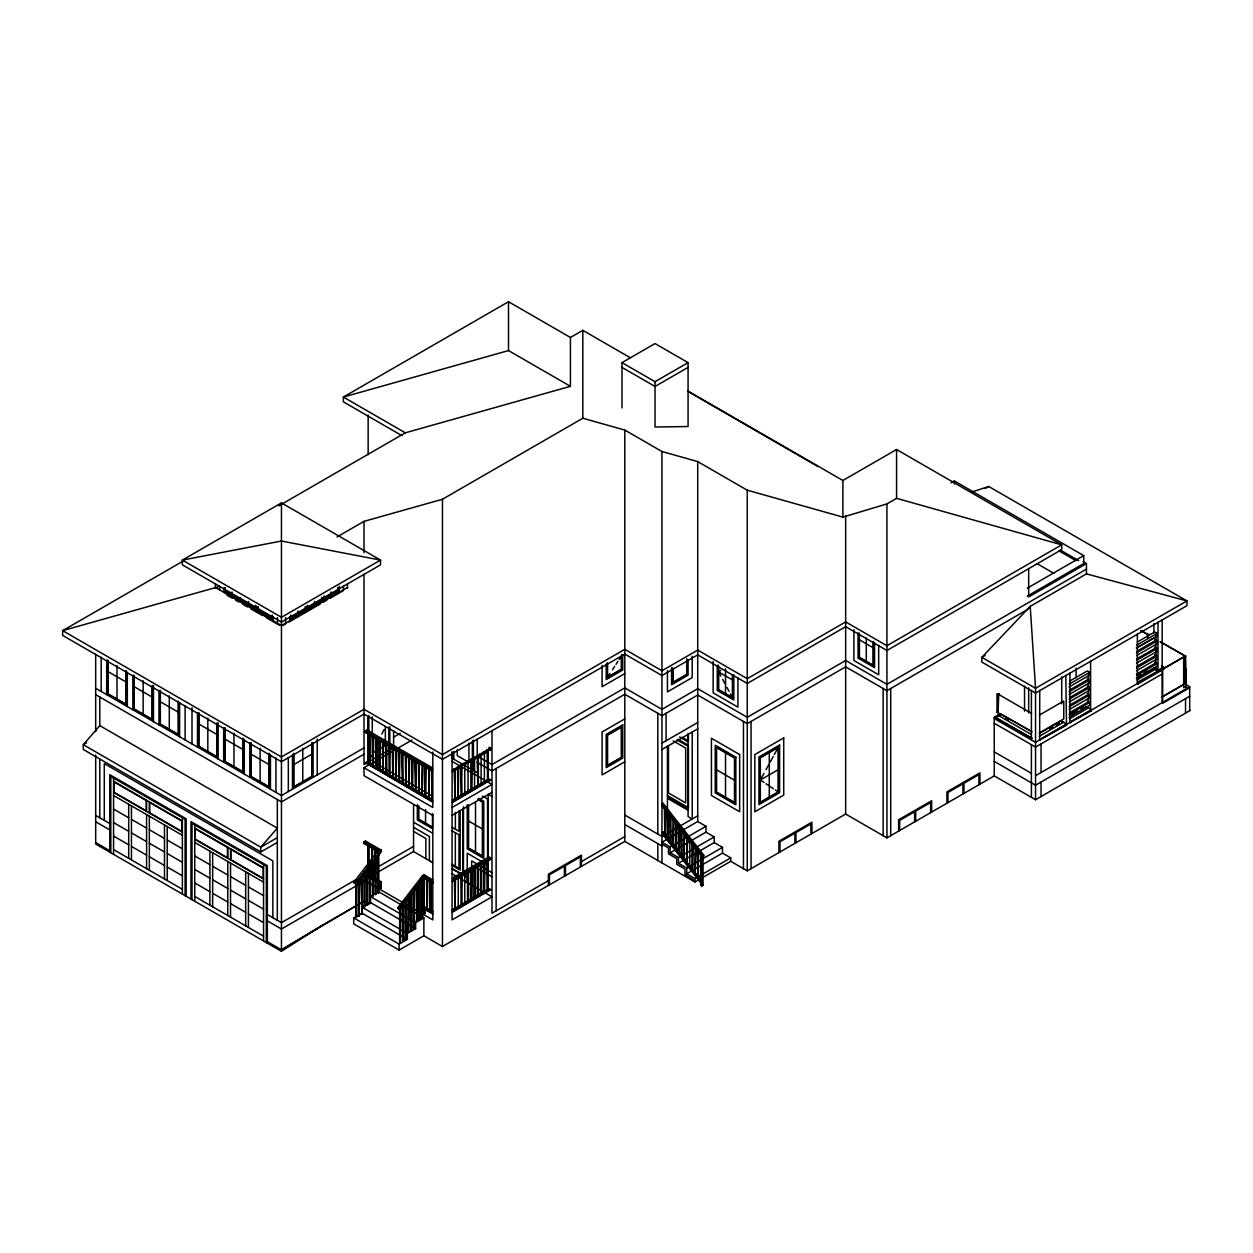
<?xml version="1.0" encoding="UTF-8"?>
<svg xmlns="http://www.w3.org/2000/svg" width="1253" height="1253" viewBox="0 0 1253 1253"><rect width="100%" height="100%" fill="white"/><g stroke="black" fill="none" stroke-linecap="round" stroke-linejoin="round"><path stroke-width="1.5" d="M425.566 823.55L425.566 809.642M455.34 866.168L455.356 832.728M459.021 810.738L459.005 831.272L452.161 827.325M460.196 810.503L460.149 870.146L452.145 865.51M462.921 873.012L462.968 808.999M463.485 806.822L463.438 875.236L467.212 877.413L467.212 882.535M467.212 877.413L467.228 853.199L482.092 861.798M475.185 887.14L475.2 867.029L491.99 876.74M666.079 740.789L666.079 713.317M1039.536 733.271L1061.009 720.867L1066.507 724.046L1066.507 725.236L1039.661 739.943L1039.739 690.325M373.175 752.52L368.836 761.746L368.836 715.588M376.151 746.208L378.986 740.21M381.852 734.133L384.044 729.497M763.985 782.436L760.336 780.008L763.985 773.352M765.975 769.718L768.622 764.925M770.062 762.294L773.226 756.53M774.291 754.572L778.223 747.43L760.336 757.752L760.336 802.249L778.223 791.927L778.223 747.43M607.58 663.479L607.58 677.168L609.976 673.534M612.388 669.854L614.675 666.377M616.022 664.309L617.948 661.365M619.186 659.501L621.347 656.212L621.347 669.227L607.58 677.168M700.646 882.629L661.944 833.292L663.448 832.196M353.691 882.394L378.422 850.27L378.422 851.852L363.981 843.504L363.981 841.922L365.531 841.029L381.351 850.16L381.351 851.758L355.805 884.117L353.691 882.394L355.805 884.117M354.427 883.318L356.745 880.311M368.366 865.212L373.018 859.166M355.069 883.193L381.351 850.16M361.772 874.735L361.772 914.424L361.256 877.351M364.012 871.837L364.529 871.164L364.529 906.874L365.046 871.461L364.012 871.837L364.529 906.874M375.023 857.538L376.057 857.162L375.54 894.564L375.023 857.538L376.057 857.162M356.275 882.864L356.275 881.893L356.275 917.603L355.758 882.566M359.548 878.619L358.515 878.98L359.031 916.021L359.548 878.619L359.031 916.021M367.286 868.564L367.286 867.593L367.286 905.292L366.769 870.193M370.042 864.006L370.042 903.695L369.525 866.622M372.783 861.406L372.783 860.435L372.783 896.146L372.266 861.109M423.843 878.071L399.832 909.537L398.454 908.754L397.734 907.814L422.465 875.69L424.015 874.798L432.849 879.904M398.454 908.754L403.106 902.708M414.727 887.61L419.379 881.579M399.832 909.537L399.112 908.613L423.843 876.489M400.647 907.517L400.13 942.929L400.13 907.219M402.886 904.603L402.886 903.632L402.886 941.332L403.403 903.93M408.917 896.788L407.883 897.164L408.4 932.201L408.917 896.788L408.4 932.201M414.414 889.63L413.897 929.021L413.897 889.332M417.171 886.059L416.137 886.435L416.654 921.472L417.171 886.059L416.654 921.472M99.801 697.028L99.801 725.644L83.293 744.705L83.293 749.466L260.812 851.962L277.32 842.423M720.898 676.134L718.658 671.953L720.898 670.371M370.215 902.411L370.215 896.459L415.62 922.662L415.62 928.63L370.215 902.411L361.945 907.172L407.366 933.391L407.366 939.358L361.945 913.139L353.691 917.901L353.691 923.868L399.112 950.072L423.874 935.772L442.45 946.501L624.793 841.421L694.961 881.971L730.75 861.312L747.258 870.851L845.65 814.043L886.936 837.865L994.255 775.905L994.255 717.342L1000.458 713.756L1031.955 731.94M95.682 755.026L95.682 844.021L281.455 951.278L322.726 925.059L364.012 901.22L368.836 903.993M322.037 925.45L281.455 949.837L267.343 941.692M281.455 949.79L364.012 901.22M379.189 770.047L379.189 739.85L380.223 739.85L379.706 769.749M378.249 880.749L378.766 881.047M630.102 357.638L582.817 330.338L570.428 337.48L508.499 301.722L343.369 397.06L343.369 401.837L401.947 435.652M281.455 502.892L182.374 560.091L182.374 564.852L281.455 622.068L380.52 564.852L380.52 560.091L281.455 502.892L281.455 951.278M184.175 560.483L62.65 630.651L62.65 635.412L281.455 761.73L364.012 714.069L442.45 759.349L624.793 654.082L661.944 675.539L697.717 654.88L747.258 683.48L845.65 626.672L886.936 650.511L1061.698 549.613L1061.698 544.836L896.568 449.498L842.893 480.494L687.521 390.779M278.699 505.914L405.299 432.818L570.428 386.316L570.428 337.48M622.005 407.945L622.005 362.634L655.037 343.573L688.069 362.634L688.069 426.537L655.037 427.007L655.037 381.695L688.069 362.634M337.057 536.926L364.012 521.358L442.45 499.274L582.817 418.236L624.793 430.061L661.944 451.503L697.717 461.59L747.258 490.189L842.893 517.113L886.936 503.91L896.568 498.334L1061.698 544.836L886.936 645.734L845.65 621.911L747.258 678.703L697.717 650.103L661.944 670.762L624.793 649.32L442.45 754.588L364.012 709.292L281.455 756.969L62.65 630.651L217.865 586.937M688.069 367.395L655.037 386.472L622.005 367.395M291.103 618.136L304.871 610.195M321.379 600.657L307.611 608.598L307.611 605.418M323.791 599.67L338.232 591.322L338.232 587.61M347.504 587.453L281.455 625.592L215.61 587.579M282.833 625.576L285.606 623.978L285.606 617.541M288.91 622.068L320.282 603.946M323.587 602.051L326.876 600.14M330.181 598.229L343.4 590.602L343.4 586.059M86.598 742.794L83.293 744.705L260.812 847.185L277.32 837.662M293.828 764.565L311.731 754.243M432.598 770L430.969 770.344L365.437 732.504L365.437 730.922L366.988 730.029L432.426 767.807M365.437 732.504L366.988 731.611L366.988 730.029M369.901 764.675L370.418 734.195L369.901 764.675L369.384 734.195L370.418 733.6M370.418 734.195L369.384 734.195M373.692 737.97L373.175 766.57L372.658 736.075L373.692 736.075M376.448 768.449L375.931 737.97L376.448 768.449L376.965 737.97M364.012 747.884L281.455 795.545L95.682 688.289M383.496 741.745L382.979 772.224L382.979 741.447M364.012 754.243L281.455 801.904L95.682 694.648M393.599 737.156L400.255 733.318M388.994 745.519L390.028 745.519L389.511 775.999L388.994 745.519L390.544 745.222M432.567 802.045L365.437 762.701L367.066 761.746L430.844 798.568M365.437 763.296L367.066 762.341L383.857 772.036M366.534 763.061L364.012 764.518L364.012 574.219M392.346 748.166L367.802 762.341L367.802 716.716M396.058 779.773L396.574 749.294L396.058 779.773L395.541 749.294L396.574 748.699M432.818 815.405L364.012 775.685L364.012 767.744L411.892 740.1M396.574 749.294L395.541 749.294M399.832 753.069L399.315 781.668L398.799 751.173L399.832 751.173M402.589 783.548L402.072 753.069L402.589 783.548L403.106 753.069M406.379 756.843L405.862 785.443L405.346 754.948L406.379 754.948M408.086 757.141L409.12 756.53L409.12 787.323L409.637 756.843M408.603 757.438L409.12 787.323M385.736 773.821L386.77 773.821L386.77 743.624L385.736 743.624L385.736 773.821L386.77 773.821M411.36 759.02L412.394 759.02M411.877 759.318L412.91 758.723L412.394 789.218L411.877 758.723M414.633 760.9L415.667 791.097L416.184 760.602M392.267 777.596L393.301 777.596L393.301 747.399L392.267 747.399L392.784 777.299M417.891 762.795L418.925 762.795M418.408 763.093L419.442 762.497L418.925 792.992L418.408 762.497M421.165 764.675L422.715 763.782M421.681 764.972L422.715 764.377L422.198 794.872L422.198 764.675M424.438 766.57L425.472 766.57L425.472 796.751L425.989 768.152M424.955 766.867L425.989 766.272M427.696 768.449L429.246 767.556M428.213 768.747L429.246 768.152L428.73 798.647L428.73 768.449M405.346 785.145L406.379 785.145M452.364 770.156L490.612 748.072L490.612 749.67L452.333 771.77M489.5 749.028L487.057 750.437L487.652 780.979L488.169 750.484L487.652 780.979M951.043 482.844L954.363 480.933L1083.72 555.612L1083.72 563.568L1027.288 596.13M454.964 799.837L454.447 769.358L454.964 799.837L455.481 769.358L453.931 769.06M458.238 797.957L457.721 767.462L458.238 797.957L458.755 767.462L457.204 767.165M461.511 796.062L460.994 765.583L461.511 796.062L462.028 765.583L460.477 765.285M464.769 763.985L464.769 794.183M468.042 762.106L468.042 792.303M474.574 758.331L474.574 788.529M481.121 754.557L481.121 784.754M484.378 752.677L484.378 782.859M487.652 750.782L490.095 749.372M624.793 673.597L602.082 686.707L602.082 665.484M424.955 766.272L424.955 796.454L425.989 796.454M428.213 798.349L429.246 798.349M431.486 770.047L432.081 799.884M431.486 800.228L432.598 800.181M363.981 843.504L365.531 842.611L365.531 841.029M985.375 488.451L988.758 486.493L1186.92 600.907L1186.92 605.669L1035.542 693.066L981.866 662.085L981.866 657.324L1030.217 606.358L1086.461 573.89L1186.92 600.907L1035.542 688.304L981.866 657.324L985.187 655.397M452.396 800.04L488.983 778.912L490.612 779.852L452.364 802.531M371.718 877.57L371.718 846.793L372.235 877.272M454.056 799.665L457.392 797.754M460.712 795.827L482.327 783.344M485.663 781.433L488.983 779.507L490.612 780.462M454.447 799.539L455.481 799.539M457.721 797.66L458.755 797.66M460.994 795.765L462.028 795.765M464.252 793.885L465.286 793.885M467.526 792.006L468.559 792.006M470.799 790.11L471.833 790.11L471.833 759.913L471.316 790.408L470.799 761.808M474.057 788.231L475.091 788.231M477.33 786.336L478.364 786.336L478.364 756.154L477.847 786.633L477.205 757.611M480.604 784.456L481.638 784.456M483.862 782.561L484.895 782.561M452.364 801.936L490.612 779.852M452.082 807.465L491.99 784.425L451.941 761.307M452.082 815.405L491.99 792.366M624.793 718.893L602.082 732.003L602.082 774.902L624.793 761.793M365.61 872.761L363.981 873.701L379.455 882.645L379.455 889.207L381.1 888.267L381.1 881.72L365.61 872.761L368.445 875.095M365.61 873.357L363.981 874.296L379.001 882.973L379.455 889.207M355.977 879.637L281.455 922.662L267.343 914.533M361.052 876.708L369.525 871.822M372.908 869.864L413.553 846.401M432.363 862.424L413.553 851.554L364.012 880.154L432.818 919.89L432.818 814.513M364.012 881.36L281.455 929.021L267.343 920.877M371.201 877.272L380.646 882.034L381.1 888.267M374.475 860.294L374.992 878.87M374.475 879.167L375.508 879.167M379.001 888.941L380.646 888.001M370.215 896.459L378.469 891.682L423.874 917.901L423.874 935.772M372.266 895.848L373.3 895.848L373.3 860.733M375.023 894.266L376.057 894.266M377.733 850.865L377.779 892.684L378.813 892.684L378.813 853.591L377.779 853.951M377.779 892.684L378.813 892.684M364.012 906.577L365.046 906.577M366.769 904.995L367.802 904.995L367.928 845.195L368.962 845.195L368.962 875.393M369.525 903.397L370.559 903.397L370.559 864.304M355.758 917.306L356.792 917.306L356.792 882.19M358.515 915.724L359.548 915.724M361.256 914.126L362.289 914.126L362.289 875.033M661.944 743.17L697.717 722.511M426.756 879.167L427.79 879.167L427.273 909.647L426.756 879.167L427.79 879.167M429.513 881.345L430.625 880.702L430.03 911.244L430.03 881.047L433.303 882.942L422.465 877.272M432.786 881.642L422.465 875.69M661.944 749.529L697.717 728.87M452.49 878.008L489.062 856.895L490.612 857.788L490.612 859.37L452.333 881.485M452.364 879.872L490.612 857.788M464.769 903.899L464.769 873.701M487.558 859.84L489.5 858.728L490.612 859.37M453.931 878.76L455.481 879.058L454.964 909.553L454.447 880.953M458.238 877.476L458.238 907.658M460.994 875.283L462.028 875.283L461.511 905.778L460.994 877.178M468.042 871.806L469.076 871.806M474.574 868.047L475.607 868.047M481.121 864.272L482.154 864.272M487.652 860.498L490.095 859.072M423.279 914.424L423.279 908.535L424.924 907.595L424.924 913.484L422.825 914.157L422.825 907.673L424.469 906.733L432.755 911.526M423.498 879.167L424.015 907.767L424.532 877.272M422.825 914.157L424.924 913.484M430.03 911.244L431.142 911.197L431.142 881M416.137 921.174L417.171 921.174M418.894 884.79L418.894 919.592L419.912 919.592L419.912 882.488L418.894 882.864M421.634 917.995L422.668 917.995L422.668 878.917L421.634 879.277L421.634 917.995L422.668 917.995M418.894 919.592L419.912 919.592M415.62 922.662L423.874 917.901M432.818 913.406L422.825 907.673M432.818 914.001L423.279 908.535M407.883 931.903L408.917 931.903M410.624 895.519L410.624 930.321L411.657 930.321L411.657 893.217M413.38 891.948L413.38 928.724L414.414 928.724M410.624 930.321L411.657 930.321M407.366 933.391L415.62 928.63M452.396 909.741L488.983 888.628L490.612 889.567L452.364 912.247M452.396 910.336L455.732 908.425M459.052 906.499L488.169 890.382L488.2 794.245L491.99 796.438M454.447 909.255L455.481 909.255M457.721 907.36L458.755 907.36M460.994 905.48L462.028 905.48M464.252 903.585L465.286 903.585M468.559 872.104L467.526 871.508L467.526 901.706L468.559 901.706L468.559 871.508M470.799 869.629L470.799 899.826L471.833 899.826L472.35 869.927M475.091 868.345L474.057 867.734L474.057 897.931L475.091 897.931L475.091 867.734M477.33 865.854L477.33 896.052L478.364 896.052L478.364 866.45M481.638 864.57L480.604 863.975L480.604 894.156L481.638 894.156L481.638 863.975M467.526 901.706L468.559 901.706M470.799 899.826L471.833 899.826M474.057 897.931L475.091 897.931M477.33 896.052L478.364 896.052M480.604 894.156L481.638 894.156M484.895 862.675L484.378 892.575L484.378 861.782L485.412 862.377M487.057 862.033L487.057 890.335L488.169 890.382M452.364 911.651L490.612 889.567M399.629 909.819L399.629 942.632L400.647 942.632M402.37 906.248L402.37 941.034L403.403 941.034M405.126 939.452L406.16 939.452L406.16 900.359L405.126 900.735L405.126 939.452L406.16 939.452M353.691 917.901L399.112 944.12L407.366 939.358M1027.288 588.19L1083.72 555.612M663.15 803.361L661.944 804.05L702.541 855.815L702.541 857.412L703.747 856.707L703.747 855.126L663.15 803.361L663.15 804.943L669.008 812.43M663.15 804.943L661.944 805.648L702.541 857.412M1086.461 573.89L1086.461 563.568L1028.666 596.929L1028.666 568.533M665.359 811.944L664.842 835.547L664.904 807.84M1086.461 569.128L886.936 684.326L845.65 660.488L747.258 717.296L697.717 688.696L661.944 709.355L624.793 687.897L491.99 764.565L476.813 755.857M667.348 811.897L667.786 839.322L668.303 812.163L667.348 811.897L667.786 839.322M548.407 880.655L491.99 913.233L491.99 730.562M581.439 861.594L624.793 836.565M670.104 815.405L670.543 842.83L671.06 815.672L670.104 815.405L670.543 842.83M673.3 846.339L673.362 818.616L673.3 846.339L673.816 822.735M676.557 826.244L676.04 849.847L676.119 822.125M676.04 849.847L676.557 822.688M700.646 879.622L663.15 831.804L661.944 832.493L700.646 881.846M697.717 815.813L661.944 836.471L624.793 815.014M760.336 780.008L778.223 769.671M681.115 829.439L681.554 856.864L682.071 829.705L681.115 829.439L681.554 856.864M705.972 826.307L697.717 821.529L661.944 842.188L670.198 846.965L705.972 826.307L705.972 832.149L670.198 852.807L670.198 846.965M683.856 859.809L684.373 832.65L684.295 860.372M687.004 863.818L687.083 836.111L687.004 863.818L687.521 840.215M687.521 836.675L686.566 836.409M689.761 867.327L689.839 839.62M692.972 847.169L692.455 870.772L692.533 843.05M679.314 829.752L678.797 853.356L678.875 852.494M695.728 850.677L695.211 874.281L695.29 846.558M695.211 874.281L695.728 847.122M678.453 857.569L714.226 836.91L714.226 842.596L678.453 863.239L678.453 857.569L670.198 852.807M697.561 850.427L698.015 877.852L698.532 850.693L697.561 850.427L698.015 877.852M702.541 855.815L703.747 855.126M686.707 868.016L722.495 847.357L722.495 853.121L686.707 873.78L686.707 868.016L678.453 863.239M997.012 694.256L999.424 694.052L997.012 694.256L997.012 712.127L998.046 712.722L998.735 694.46L1031.579 713.411M686.707 873.78L694.961 878.541L730.75 857.882L730.75 861.312M997.012 712.127L1031.579 731.282M700.646 854.985L700.646 885.245L701.852 885.934L703.058 885.245L703.058 855.83M1147.685 638.043L1147.685 634.378L1140.794 630.557M1069.858 681.005L1087.322 670.919L1089.734 672.313L1089.734 675.085L1069.091 687.004M1137.285 642.069L1154.749 631.982L1157.161 633.376L1157.161 636.164L1136.518 648.083M1069.091 684.232L1089.734 672.313M1136.518 645.295L1157.161 633.376M1136.346 647.973L1157.161 636.164M1069.482 690.152L1088.528 679.157L1088.528 674.396M1136.91 651.231L1155.955 640.236L1155.955 635.459M1069.091 691.766L1089.734 679.862L1089.734 682.634L1069.091 694.554M1136.518 652.844L1157.161 640.925L1157.161 643.713L1136.518 655.617M1039.27 715.15L1063.766 701.007L1063.766 718.877L1039.27 733.021M1069.482 697.702L1088.528 686.707L1088.528 681.945L1089.734 682.634M1136.91 658.78L1155.955 647.785L1155.955 643.008M1069.091 699.315L1089.734 687.396L1089.734 690.184L1069.091 702.103M1136.518 660.394L1157.161 648.474L1157.161 651.247L1136.518 663.166M1069.482 705.251L1088.528 694.256L1088.528 689.495L1089.734 690.184M1136.91 666.33L1155.955 655.319L1155.955 650.558M1069.091 706.864L1089.734 694.945L1089.734 697.733L1069.091 709.652M1136.518 667.943L1157.161 656.024L1157.161 658.796L1136.518 670.715M1069.482 712.8L1088.528 701.805L1088.528 697.028L1089.734 697.733M1136.91 673.879L1155.955 662.868L1155.955 658.107L1157.161 658.796M1069.091 714.414L1089.734 702.494L1089.734 705.282L1069.091 717.202M1136.518 675.492L1157.161 663.573L1157.161 666.345L1136.518 678.265M1069.905 715.729L1077.846 711.156M1081.01 709.323L1084.19 707.491M1137.473 676.73L1140.731 674.834M1144.005 672.955L1147.278 671.06M1136.346 678.171L1157.161 666.345M1049.45 728.729L1052.755 726.834M1056.06 724.923L1059.349 723.012M1039.238 736.325L1063.766 722.167M1069.482 718.862L1088.528 707.867L1091.285 709.746L1091.285 710.937L1069.952 722.464L1069.952 672.971M1136.91 679.925L1155.955 668.93L1158.023 670.339L1163.52 667.176M1040.35 740.335L1040.35 739.145L1066.507 724.046M1070.642 722.856L1070.642 721.665L1091.285 709.746M1161.468 665.75L1164.209 667.645L1137.379 682.337L1138.069 683.934L1137.379 683.527L1137.379 634.049M1081.073 716.043L1035.542 742.324L994.255 718.533L999.769 715.306L999.769 714.085M1084.237 714.21L1087.416 712.377M1143.738 679.862L1090.596 710.545L1091.285 710.937M1151.664 675.273L1184.414 656.65L1161.609 669.822M1138.069 683.934L1164.209 668.836L1164.209 667.645M1162.158 673.989L1035.542 747.101L994.255 723.263M1184.414 684.06L1161.609 697.232L1184.414 684.06L1184.273 656.572M1035.542 775.701L1162.158 702.604L1162.158 669.227M1162.674 702.306L1189.677 686.707L1189.677 710.545M1189.677 687.693L1162.674 703.293L1162.674 668.93M1189.677 696.245L1035.542 785.224L994.255 761.401M994.255 775.905L1035.542 799.743L1190.35 710.357M379.455 882.645L381.1 881.72M972.469 491.771L988.758 486.493M570.428 386.316L508.499 350.574L343.369 397.06L405.299 432.818M1183.662 656.165L1185.683 656.118L1183.662 656.165L1183.662 687.74M1085.771 706.567L1088.528 707.867M227.075 595.269L232.181 598.182M235.58 600.124L238.978 602.066M242.377 604.024L247.468 606.938M250.866 608.88L262.754 615.677M266.153 617.619L279.748 625.404M1083.078 561.61L1086.461 563.568M1060.195 549.989L1078.676 560.655M1059.02 550.897L1075.904 560.639M1037.077 563.646L1053.945 573.388M1149.189 634.143L1147.513 635.349M1140.919 630.478L1147.685 634.378M1160.325 641.677L1184.618 655.711L1160.184 641.755M1154.749 639.531L1157.161 640.925M1154.749 647.081L1157.161 648.474M1154.749 654.63L1157.161 656.024M687.96 391.484L817.833 466.461M1154.749 662.179L1157.161 663.573M1186.293 684.749L1189.677 686.707M1158.023 670.418L1153.888 668.037L1155.955 668.93L1155.955 670.418M622.005 362.634L655.037 381.695M1087.322 678.468L1089.734 679.862M1087.322 686.017L1089.734 687.396M1087.322 693.567L1089.734 694.945M1087.322 701.1L1089.734 702.494M1066.507 725.236L1065.817 675.351M1005.532 717.875L1008.9 719.833M997.701 715.056L1031.485 734.556M994.96 716.935L1032.112 738.393L994.255 717.342M859.417 639.829L873.169 647.77M994.255 751.863L1031.407 773.32M718.658 671.953L732.425 679.909M732.425 674.6L732.425 697.608L718.658 689.667L718.658 666.643M681.945 737.187L688.43 740.93L688.43 735.213M679.549 736.999L687.803 741.76M677.904 739.223L687.803 744.94M677.074 739.943L688.43 746.49L688.43 807.668L667.348 795.498M673.174 740.852L685.673 748.088L685.673 802.907L668.476 792.977L668.476 745.707M716.591 769.843L734.493 780.18M667.99 797.065L687.803 808.498M667.99 798.647L687.803 810.096M705.972 832.149L714.226 836.91M714.226 842.596L722.495 847.357M722.495 853.121L730.75 857.882M238.9 599.091L225.133 591.134L225.133 587.955M241.641 600.673L255.408 608.613L255.408 605.434M271.917 618.152L258.165 610.211L258.165 607.032M239.245 599.686L224.788 591.338L224.788 587.626M241.296 600.876L255.753 609.209L255.753 605.512M661.944 844.193L668.46 847.968L668.46 853.81L676.714 858.571L676.714 864.241L684.968 869.018L684.968 874.782L693.222 879.543L693.222 880.969M624.793 824.552L661.944 845.994M490.612 748.072L489.062 747.18L489.062 748.777L490.612 749.67M486.618 750.187L488.169 751.08M483.862 751.784L485.412 752.677M483.345 752.082L484.895 752.975M480.604 753.664L482.154 754.557M480.087 753.961L481.638 754.854M701.852 884.336L703.058 885.025L700.646 885.025M701.852 884.555L703.058 885.245M477.33 755.543L478.881 756.452M474.057 757.438L475.607 758.331M473.54 757.736L475.091 758.629M477.205 762.388L491.99 770.924L624.793 694.256L661.944 715.698L697.717 695.055L747.258 723.654L845.65 666.847L886.936 690.685L1027.35 609.616L1030.217 606.358L1035.542 688.304L1035.542 799.743M470.799 759.318L472.35 760.211M470.282 759.616L471.833 760.524M467.526 761.213L469.076 762.106M467.009 761.511L468.559 762.404M464.252 763.093L465.803 763.985M463.735 763.39L465.286 764.283M477.205 772.709L451.738 758.018L451.738 752.239M460.994 764.988L462.028 765.583M457.721 766.867L458.755 767.462M454.447 768.762L455.481 769.358M365.437 730.922L432.567 769.671M422.715 764.377L422.198 794.872M429.246 768.152L428.73 798.647M382.463 741.745L382.979 772.224M373.645 762.184L432.379 796.094M388.884 774.949L403.983 783.658M407.35 785.6L424.125 795.295M468.591 821.028L482.389 829M365.437 762.701L432.567 801.45M364.012 767.744L432.818 807.465L432.818 751.957M487.057 860.138L488.169 860.795M483.752 862.753L487.542 864.946M491.99 872.652L471.676 860.921L471.661 885.104L464.127 880.781M478.881 866.152L477.847 865.557L477.847 896.349M464.252 872.808L465.803 873.701M464.252 873.404L465.286 873.999M490.612 890.163L488.983 888.628M462.921 874.939L465.818 876.614M108.056 671.608L125.958 681.945M134.212 686.707L152.099 697.028M160.008 701.602L178.239 712.127M198.882 724.046L216.769 734.368M225.023 739.145L242.925 749.466M250.835 754.04L269.066 764.565M457.721 876.583L458.755 877.178M484.895 892.277L483.862 892.277L483.862 862.08M452.176 873.858L491.99 896.85L452.082 919.89L452.082 751.957M363.981 841.922L379.8 851.069M378.829 851.617L380.207 852.416M424.924 907.595L431.251 911.244M99.801 725.644L277.32 828.123L260.812 847.185L260.812 851.962M397.734 907.814L399.112 908.613M113.569 781.245L182.374 820.981M194.748 828.123L263.553 867.843M113.569 792.366L182.374 832.102M194.748 839.244L263.553 878.98M113.569 795.545L182.374 835.281M194.748 842.423L263.553 882.143M113.569 809.062L128.699 817.802M131.455 819.384L146.585 828.123M149.342 829.721L164.488 838.461M167.229 840.043L182.374 848.782M194.748 855.94L209.893 864.664M212.65 866.262L227.78 875.001M230.536 876.583L245.666 885.323M248.423 886.92L263.553 895.66M113.569 822.563L128.699 831.303M131.455 832.885L146.585 841.624M149.342 843.222L164.488 851.962M167.229 853.544L182.374 862.283M194.748 869.441L209.893 878.181M212.65 879.763L227.78 888.502M230.536 890.1L245.666 898.84M248.423 900.421L263.553 909.161M95.682 815.421L109.778 823.55M95.682 821.764L109.778 829.909M113.569 836.064L128.699 844.804M131.455 846.401L146.585 855.141M149.342 856.723L164.488 865.463M167.229 867.06L182.374 875.8M194.748 882.942L209.893 891.682M212.65 893.279L227.78 902.019M230.536 903.601L245.666 912.341M248.423 913.923L263.553 922.662M113.569 849.581L182.374 889.301M194.748 896.459L263.553 936.179M95.682 842.58L109.778 850.724M482.499 796.094L487.542 799.007L487.652 890.679M478.818 798.333L483.783 801.2L483.752 858.383L467.228 848.829L467.228 804.974M477.926 799.007L482.765 801.795L482.718 856.598L468.262 848.234L468.262 804.755M478.27 799.602L482.421 801.998L482.374 856.003L468.591 848.03L468.591 805.585M452.161 830.88L459.005 834.843L458.99 868.282L452.145 864.319M432.818 827.747L418.377 819.384L418.377 806.165M432.207 828.578L417.343 819.979L417.343 804.724M413.553 822.172L432.16 832.932M413.553 827.309L429.403 836.471L429.403 860.701L432.567 862.534M413.553 831.381L425.863 838.508L425.863 858.665M765.975 783.767L768.622 785.521M770.25 786.602L773.336 788.67M775.247 789.938L778.223 791.927M1040.35 739.145L1039.661 738.675L1039.661 739.943M680.739 827.387L687.772 836.346M694.804 845.321L697.154 848.312M699.503 851.304L701.852 854.295M664.403 808.138L664.842 835.547M692.016 843.347L692.455 870.772M664.309 834.091L699.503 878.948M722.652 679.392L724.861 683.511M727.022 687.537L729.027 691.28M730.499 694.037L732.425 697.608M1186.058 668.507L1186.121 687.646L1185.62 655.946M1186.058 686.487L1183.725 686.926M1185.542 698.626L1185.542 713.145M1162.158 619.734L1162.158 667.959M1158.023 622.13L1158.023 671.608M1153.888 623.602L1153.888 633.251M1090.596 661.051L1090.596 709.276M1076.139 668.115L1076.139 677.763M1061.698 676.824L1061.698 703.826M1061.698 721.195L1061.698 722.464M1041.055 743.906L1041.055 772.506M1041.055 782.044L1041.055 796.563M1031.407 690.466L1031.407 739.99M1031.407 744.705L1031.407 797.362M1028.666 687.803L1028.666 712.926M1024.547 686.205L1024.547 711.25M1000.458 713.756L1000.458 714.962M998.046 694.851L998.046 712.722M995.649 716.465L995.649 717.687M979.94 784.174L979.94 772.835L946.923 791.896L946.923 803.236M978.922 784.77L978.922 774.62L963.949 783.266L963.949 793.4M962.915 793.995L962.915 783.861L947.957 792.491L947.957 802.64M954.363 480.933L954.363 484.112M931.652 812.054L931.652 800.714L898.636 819.791L898.636 831.115M930.619 812.649L930.619 802.5L915.661 811.145L915.661 821.295M914.627 821.89L914.627 811.74L899.654 820.386L899.654 830.52M896.568 449.498L896.568 498.334M890.711 688.492L890.711 835.688M886.936 503.91L886.936 837.865M883.146 688.492L883.146 835.688M878.682 645.514L878.682 674.787L853.904 660.488L853.904 629.695M874.547 642.852L874.547 667.645L858.054 658.107L858.039 632.953M873.513 641.395L873.513 665.844L859.072 657.512L859.072 633.047M873.169 641.943L873.169 665.249L859.417 657.308L859.417 634.002M866.293 637.981L866.293 661.286M845.65 515.531L845.65 814.043M842.893 480.494L842.893 517.113M811.928 833.496L811.928 822.172L778.912 841.233L778.912 852.573M810.895 834.106L810.895 823.957L795.937 832.587L795.937 842.736M794.903 843.332L794.903 833.198L779.946 841.828L779.946 851.977M769.279 752.599L769.279 797.08M751.048 721.462L751.048 868.658M747.258 490.189L747.258 870.851M743.468 721.462L743.468 868.658M737.923 677.763L737.923 707.146L713.161 692.846L713.161 661.49M733.804 674.913L733.804 699.988L717.249 690.434L717.28 665.421M732.77 675.336L732.77 698.203L718.314 689.855L718.314 665.092M725.534 668.851L725.534 693.629M725.534 752.771L725.534 797.253M701.852 856.519L701.852 885.934M697.717 461.59L697.717 821.529M694.961 878.541L694.961 881.971M692.22 656.353L692.22 677.575L667.442 691.875L667.442 670.653M692.22 732.05L692.22 818.992L688.085 816.611L688.085 733.538M688.085 659.924L688.085 675.179L671.577 684.718L671.577 667.551M687.051 659.611L687.051 674.584L672.61 682.932L672.61 667.943M686.707 658.749L686.707 674.396L672.955 682.337L672.955 668.648M678.797 826.494L678.797 853.356M678.359 825.931L678.359 852.792M667.442 746.349L667.442 833.292M663.15 831.804L663.15 832.587M661.944 451.503L661.944 862.894M657.809 713.317L657.809 834.091M657.809 843.614L657.809 860.513M624.793 430.061L624.793 841.421M622.725 654.771L622.725 670.026L606.201 679.549L606.201 664.294M621.692 654.442L621.692 669.431L607.235 677.763L607.235 662.79M582.817 330.338L582.817 418.236M581.439 866.403L581.439 855.141L548.407 874.202L548.407 885.448M580.405 866.998L580.405 856.927L565.448 865.572L565.448 875.628M564.414 876.223L564.414 866.168L549.441 874.798L549.441 884.853M508.499 301.722L508.499 350.574M496.125 768.543L496.125 910.853M481.121 863.677L481.121 894.454M477.205 739.019L477.205 756.029M475.514 801.857L475.514 852.024M474.574 867.436L474.574 898.229M473.415 740.1L473.415 770.517M472.381 741.071L472.381 769.922M471.316 869.331L471.316 900.124M468.935 743.107L468.935 762.388L457.251 755.622L457.251 749.842M468.042 871.211L468.042 902.003M461.511 875.581L461.511 905.778M455.387 812.367L455.387 829.173M454.964 879.355L454.964 909.553M453.805 751.502L453.805 759.208M452.772 752.896L452.772 758.613M442.45 499.274L442.45 946.501M432.473 813.636L432.473 827.152L418.721 819.196L418.721 805.679M432.003 770.344L432.003 800.526M430.546 881.345L430.546 911.542M427.273 878.87L427.273 909.647M424.469 908.801L424.469 913.218M424.015 874.798L424.015 907.767M422.151 878.604L422.151 918.292M419.41 882.19L419.41 919.89M418.925 762.2L418.925 792.992M415.667 760.305L415.667 791.097M413.553 804.708L413.553 851.554M412.394 758.425L412.394 789.218M411.141 893.875L411.141 930.619M405.862 755.246L405.862 785.443M405.643 900.061L405.643 939.75M399.315 751.471L399.315 781.668M399.112 944.12L399.112 950.072M393.599 730.797L393.599 745.723M392.784 747.101L392.784 777.894M389.824 726.818L389.824 749.623M389.511 745.817L389.511 775.999M388.79 727.147L388.79 750.218M386.253 743.327L386.253 774.119M385.344 726.74L385.344 745.504L372.266 753.053L372.266 716.857M379.706 739.552L379.706 770.344M379.455 739.709L379.455 769.89M378.249 853.042L378.296 892.982M377.999 854.483L377.999 880.906M376.699 738.111L376.699 768.308M375.54 894.564L375.508 848.97L374.475 848.97L374.475 856.519M375.242 849.127L375.242 856.676M374.992 848.673L374.992 856.817M374.992 859.997L374.992 879.465M373.175 736.372L373.175 766.57M372.235 847.091L372.235 858.415M368.445 844.898L368.445 875.69M368.147 415.056L368.147 454.714M364.012 521.358L364.012 552.683M347.504 583.694L347.504 588.237M339.265 586.2L339.265 591.917L289.725 620.517L289.725 616.711M337.887 587.955L337.887 591.118L324.135 599.075L324.135 595.895M331.011 591.917L331.011 595.097M322.757 597.634L322.757 601.456M321.723 597.148L321.723 600.86L307.267 609.193L307.267 605.497M317.228 739.004L317.228 774.887M314.503 601.456L314.503 604.635M313.093 742.951L313.093 777.283M312.06 742.716L312.06 776.688L293.484 787.401L293.484 753.445M311.731 743.107L311.731 776.484L293.828 786.806L293.828 753.445M306.249 607.172L306.249 610.994M305.215 606.687L305.215 610.399L290.759 618.731L290.759 615.019M302.772 748.276L302.772 781.653M297.979 610.994L297.979 614.158M292.466 754.87L292.466 789.202M288.331 757.579L288.331 791.583M277.43 617.619L277.43 623.258M277.32 799.524L277.32 920.282M275.942 758.049L275.942 792.366M273.295 616.727L273.295 620.533L223.754 591.933L223.754 588.111M272.856 917.697L272.856 860.905L104.281 763.578L104.281 820.386M272.261 615.035L272.261 618.747L257.82 610.399L257.82 606.703M270.444 754.87L270.444 789.202M269.411 753.445L269.411 787.401L250.835 776.688L250.835 742.716M269.066 753.445L269.066 786.806L251.18 776.484L251.18 743.107M267.343 943.133L267.343 865.666L190.973 821.576L190.973 899.027M266.309 942.538L266.309 866.262L192.007 823.362L192.007 899.623M263.553 864.664L263.553 940.94M260.123 748.276L260.123 781.653M256.787 607.188L256.787 610.994M249.801 742.951L249.801 777.283M248.533 601.471L248.533 604.651M248.423 873.404L248.423 927.439M245.666 871.822L245.666 925.842M244.288 739.771L244.288 774.103M243.27 738.346L243.27 772.318L224.679 761.589L224.679 727.617M242.925 738.346L242.925 771.723L225.023 761.385L225.023 728.024M240.278 597.65L240.278 601.471M233.966 733.177L233.966 766.554M232.009 591.933L232.009 595.112M230.536 848.782L230.536 859.903M230.536 863.082L230.536 917.102M227.78 847.2L227.78 858.321M227.78 861.5L227.78 915.52M223.661 727.852L223.661 762.184M219.635 586.138L219.635 589.897M218.147 722.777L218.147 759.005M217.114 723.247L217.114 757.219L198.538 746.49L198.538 712.518M216.769 723.247L216.769 756.624L198.882 746.287L198.882 712.926M215.391 583.788L215.391 588.346M212.65 852.76L212.65 906.78M209.893 851.163L209.893 905.199M207.826 718.094L207.826 751.455M197.504 712.769L197.504 747.086M194.748 824.944L194.748 901.22M192.007 707.679L192.007 743.906M186.149 896.255L186.149 818.789L109.778 774.699L109.778 852.165M185.115 705.611L185.115 739.943M185.115 895.66L185.115 819.384L110.812 776.484L110.812 852.76M182.374 817.802L182.374 894.062M179.618 702.432L179.618 736.764M178.584 702.886L178.584 734.978L160.008 724.25L160.008 690.278M178.239 701.007L178.239 734.368L160.353 724.046L160.353 690.685M169.296 695.838L169.296 729.215M167.229 826.541L167.229 880.561M164.488 824.944L164.488 878.98M158.974 690.513L158.974 724.845M153.477 685.438L153.477 721.665M152.443 685.908L152.443 719.88L133.867 709.151L133.867 675.179M152.099 685.908L152.099 719.285L134.212 708.947L134.212 675.586M149.342 801.904L149.342 813.025M149.342 816.204L149.342 870.24M146.585 800.322L146.585 811.443M146.585 814.622L146.585 868.642M143.155 680.739L143.155 714.116M132.834 675.43L132.834 709.746M131.455 805.883L131.455 859.903M128.699 804.285L128.699 858.321M127.32 672.25L127.32 706.567M126.287 670.809L126.287 704.781L107.711 694.052L107.711 660.096M125.958 670.809L125.958 704.186L108.056 693.849L108.056 660.488M116.999 665.656L116.999 699.017M113.569 778.066L113.569 854.342M106.677 660.331L106.677 694.648M101.18 657.152L101.18 691.468M99.801 759.396L99.801 817.802M95.682 654.301L95.682 731.658M380.52 560.091L281.455 617.29L182.374 560.091L281.455 541.03L380.52 560.091M622.725 724.861L606.201 734.383L606.201 767.666L622.725 758.128L622.725 724.861M621.692 726.646L607.235 734.978L607.235 765.881L621.692 757.532L621.692 726.646M621.347 727.241L607.58 735.182L607.58 765.285L621.347 757.329L621.347 727.241M783.72 737.892L754.823 754.572L754.823 811.787L783.72 795.091L783.72 737.892M779.601 745.049L758.958 756.969L758.958 804.63L779.601 792.71L779.601 745.049M778.567 746.835L759.991 757.564L759.991 802.844L778.567 792.115L778.567 746.835M739.646 754.557L711.438 738.268L711.438 795.467L739.646 811.756L739.646 754.557M735.856 757.141L715.228 745.222L715.228 792.883L735.856 804.802L735.856 757.141M734.838 757.736L716.246 747.007L716.246 792.288L734.838 803.016L734.838 757.736M734.493 757.924L716.591 747.602L716.591 792.1L734.493 802.421L734.493 757.924M461.887 874.343L452.176 868.736L461.887 874.343M146.241 800.51L113.913 781.841L113.913 792.178L146.241 810.848L146.241 800.51M182.03 821.169L149.687 802.5L149.687 812.837L182.03 831.506L182.03 821.169M227.435 847.388L195.092 828.719L195.092 839.056L227.435 857.725L227.435 847.388M263.208 868.047L230.881 849.377L230.881 859.699L263.208 878.369L263.208 868.047"/></g></svg>
